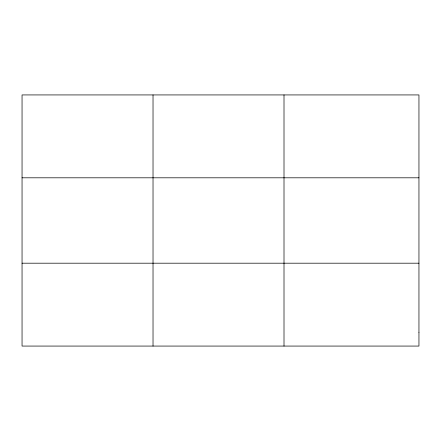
<?xml version="1.0" encoding="UTF-8"?>
<svg xmlns="http://www.w3.org/2000/svg" width="441" height="441" viewBox="0 0 441 441"><rect width="100%" height="100%" fill="white"/><g stroke="black" fill="none" stroke-linecap="round" stroke-linejoin="round"><path stroke-width="0.66" d="M153.027 94.931L153.027 346.069M22.05 177.806L418.95 177.806M22.05 263.194L418.95 263.194M284.004 94.931L284.004 346.069M418.95 332.255L418.95 346.069L22.05 346.069L22.05 94.931L418.95 94.931L418.95 332.255"/></g></svg>
